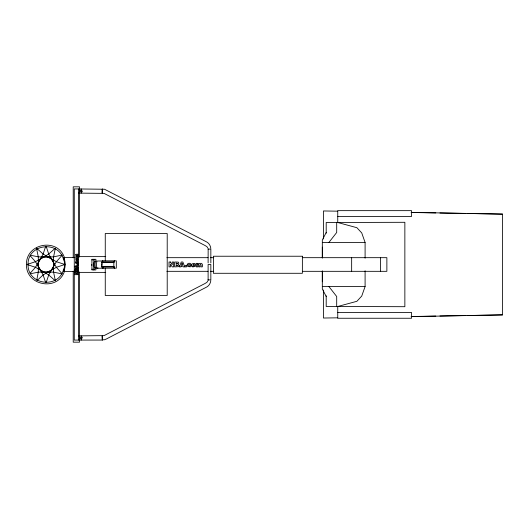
<?xml version="1.0" encoding="UTF-8"?>
<svg xmlns="http://www.w3.org/2000/svg" width="529" height="529" viewBox="0 0 529 529"><rect width="100%" height="100%" fill="white"/><g stroke="black" fill="none" stroke-linecap="round" stroke-linejoin="round"><path stroke-width="0.79" d="M322.32 281.765L322.32 271.053L322.32 288.96L326.201 296.518M322.32 257.861L322.32 247.149M102.011 336.186L102.302 340.061L74.272 340.081L74.272 188.919L104.537 189.243L205.814 241.508C208.671 242.639 210.43 245.377 210.826 248.359M74.272 271.589L63.692 271.589L64.822 264.5L63.969 259.131M102.143 261.888L102.328 260.823L116.314 260.823L116.314 268.177L102.328 268.177L101.806 266.385L102.143 261.888L114.185 261.888L114.37 260.823A1.957 0.575 -90 0 1 113.841 262.351L113.841 266.385A2.235 0.655 -90 0 1 114.37 268.177L113.841 266.385L101.806 266.385M36.739 280.231L38.273 272.157L38.425 260.169L48.728 254.046L55.373 248.134L53.581 256.843L53.429 268.831L43.127 274.954L37.175 280.489M102.216 189.21L102.011 192.814M210.826 280.641C210.43 283.623 208.671 286.361 205.814 287.492L106.653 338.838L104.537 339.757L102.216 339.79M94.056 269.294L93.858 269.942L93.911 259.309M96.06 267.714L95.868 269.942L91.927 269.942L91.907 259.309L95.868 259.309L96.06 261.392M45.673 246.375L43.127 254.046L37.268 264.5L43.127 274.954L45.673 282.625M46.182 282.625L48.728 274.954L54.586 264.5L48.728 254.046L46.182 246.375M365.096 270.795L365.096 286.546L361.73 296.075L356.877 301.305L337.747 306.489L326.201 306.489L326.201 295.784M63.625 269.188C58.699 289.204 27.594 285.105 28.024 264.5C27.594 243.895 58.699 239.796 63.625 259.812M63.969 269.869L64.822 264.5L63.692 257.411L74.272 257.411M63.692 271.589C65.669 267.185 65.669 261.815 63.692 257.411M64.584 270.947C58.25 291.591 25.868 286.004 26.45 264.5C25.868 242.996 58.25 237.409 64.584 258.053M207.884 280.76L206.925 282.334L204.948 283.537L104.061 335.624L78.471 335.882M326.201 232.482L322.32 240.04L322.32 257.98M114.185 261.888L113.841 262.351L101.806 262.351M208.109 262.926L208.155 249.099L210.84 249.113L210.84 262.926M328.893 242.454L336.695 232.482L336.695 222.511M30.1 273.341L35.469 267.304L41.599 257.001L53.581 256.843L62.29 255.051L56.385 261.696L50.255 271.999L38.273 272.157L30.358 273.784M208.109 279.887L208.109 264.5L210.84 264.5L210.84 279.887L208.109 279.887L208.605 279.887M27.799 264.242L35.469 261.696L45.93 255.838L56.385 261.696L64.055 264.242M64.055 264.758L56.385 267.304L45.93 273.162L35.469 267.304L27.799 264.758M97.475 268.263L103.142 268.177A3.637 1.071 -90 0 0 103.406 267.846M208.605 249.113L208.115 249.152M75.64 268.6L75.224 268.725A0.734 0.734 0 0 0 74.953 269.109L74.9 271.205L77.875 271.205L77.737 268.858A0.793 0.793 0 0 0 77.247 268.487L76.295 269.082L75.64 268.6A0.661 0.661 0 0 1 76.097 268.758M337.747 317.823L323.444 318.035L323.444 290.031M412.732 316.487L435.803 316.077M439.923 315.998L465.467 315.548M467.12 315.515L502.55 314.887L502.55 214.113L411.086 212.367M411.086 316.633L502.55 314.887M79.495 190.321L82.055 190.321M79.495 191.723L82.669 191.723M78.471 193.118L104.061 193.376L204.948 245.463L206.925 246.666L207.884 248.24M337.747 216.46L411.555 216.46L411.555 210.648L337.747 210.648L337.747 222.511L356.877 227.695L361.73 232.925L365.096 242.454L365.096 258.205M322.591 242.454L365.096 242.454M78.001 256.625L105.74 256.625M166.893 257.676L208.003 257.676M210.469 257.676L213.756 257.676M302.376 257.676L386.871 257.676L386.871 271.324L302.376 271.324M91.742 259.845L93.745 259.845M27.032 264.5L27.442 264.5M102.157 267.046L114.198 267.046M91.742 269.228L93.745 269.228M166.893 271.324L208.003 271.324M210.469 271.324L213.756 271.324M78.001 272.375L105.74 272.375M322.591 286.546L365.096 286.546M337.747 312.494L411.555 312.494L411.555 318.253L337.747 318.253L337.747 306.489L404.857 306.701L404.857 222.299L326.201 222.511L326.201 233.216M79.495 337.277L82.669 337.277M79.495 338.679L82.055 338.679M337.747 211.177L323.444 210.965L323.444 238.969M412.732 212.513L435.803 212.923M439.923 213.002L465.467 213.452M467.12 213.485L502.55 214.113M30.358 255.216L38.273 256.843L50.255 257.001L56.385 267.304L62.29 273.949L53.581 272.157L41.599 271.999L35.469 261.696L30.1 255.659M192.913 266.861L195.161 266.451A1.713 1.713 0 0 0 195.664 265.505L195.585 264.447A1.686 1.686 0 0 0 194.599 263.429L192.212 263.799A1.719 1.719 0 0 0 191.703 264.745L191.829 265.922L192.913 266.861A1.779 1.779 0 0 1 192.027 266.246M36.481 248.134L43.127 254.046L53.429 260.169L53.581 272.157L55.373 280.866L48.728 274.954L38.425 268.831L38.273 256.843L36.646 248.928M75.964 263.178L77.499 263.316A0.998 0.998 0 0 0 77.856 262.774L77.823 261.624A0.985 0.985 0 0 0 77.346 261.114C77.016 266.173 75.416 257.702 75.964 263.178A1.038 1.038 0 0 1 75.693 262.609M328.893 286.546L336.695 296.518L336.695 306.489M102.335 267.714L101.958 266.332M380.582 257.676L380.582 271.324M351.653 257.676L351.653 271.324M105.264 260.784L105.264 233.527L167.21 233.527L167.21 295.473L105.264 295.473L105.264 268.216M102.355 188.919L102.355 193.118M102.355 335.882L102.355 340.081M81.201 188.919L81.201 193.118M81.201 335.882L81.201 340.081M79.522 257.068L79.522 186.823L73.22 186.823L73.22 257.894M79.522 271.932L79.522 342.177L73.22 342.177L73.22 271.106M78.471 188.919L78.471 340.081M101.859 265.446A3.637 1.071 -90 0 1 101.879 263.561M101.998 262.701A3.637 1.071 -90 0 1 102.401 261.419M102.666 261.088A3.637 1.071 -90 0 1 102.943 261.002L97.548 261.002A3.637 1.071 -90 0 0 96.47 265.446A3.637 1.071 -90 0 0 98.01 267.846M95.379 267.846A3.637 1.071 -90 0 1 93.838 265.446A3.637 1.071 -90 0 1 94.916 261.002M91.828 265.446A3.637 1.071 -90 0 1 91.801 264.5M96.628 267.846A3.637 1.071 -90 0 1 95.088 265.446A3.637 1.071 -90 0 1 96.172 261.002M77.922 259.521L77.856 259.99A1.091 1.091 0 0 1 77.485 260.533L76.566 260.731A1.045 1.045 0 0 1 75.991 260.42L75.766 258.952A1.032 1.032 0 0 1 76.381 258.344L77.029 258.297A1.045 1.045 0 0 1 77.836 258.992L77.922 259.521M75.687 254.793L76.037 255.705L75.72 257.874L77.875 257.874L77.875 257.048L76.315 256.724L77.875 256.459L77.875 255.633L76.321 255.309L77.875 255.051L77.875 254.224L76.143 254.27L75.687 254.793M187.213 264.639L187.735 266.523L190.255 266.808A1.607 1.607 0 0 0 191.075 266.027L191.22 265.651L189.937 265.505C189.296 267.046 187.676 264.93 188.946 264.269L191.148 264.493C190.658 262.754 187.577 262.867 187.213 264.639M76.652 269.611L76.632 270.279L77.234 270.279L77.148 269.479L76.652 269.611M75.521 269.697L75.502 270.279L76.07 270.279L75.991 269.578L75.521 269.697M197.734 264.745L197.701 266.887L196.352 266.887L196.352 263.356L197.608 263.356L197.608 263.872L199.195 263.316L199.883 263.872C201.754 261.881 203.242 265.254 202.296 266.887L200.954 266.887C201.933 263.508 199.083 263.746 199.995 266.887L198.653 266.887C198.917 266.338 198.838 263.336 197.734 264.745M194.348 265.115L193.945 266.001L193.065 265.538L193.422 264.269L194.156 264.434L194.348 265.115M179.126 265.505L179.086 265.862A1.296 1.296 0 0 1 178.478 266.662L174.656 266.887L174.656 262.014L178.075 262.1A1.197 1.197 0 0 1 178.696 262.549L178.835 263.627L178.114 264.295L179.126 265.505M177.44 263.455L176.164 263.925L176.164 263.006L177.44 263.455M177.632 265.333L176.164 265.842L176.164 264.857L177.632 265.333M77.366 259.514C76.123 260.976 76.116 258.053 77.366 259.514M181.189 266.087L180.951 266.887L179.424 266.887L181.242 262.014L182.875 262.014L184.694 266.887L183.127 266.887L182.882 266.087L181.189 266.087M182.042 263.277L181.513 265.029L182.571 265.029L182.042 263.277M77.875 272.686L76.242 273.797L77.875 273.797L77.875 274.663L74.9 274.663L74.9 273.804L76.546 272.686L74.9 272.686L74.9 271.82L77.875 271.82L77.875 272.686M77.875 265.042L74.9 266.16L74.9 267.158L77.875 268.276L77.875 267.337L77.386 267.191L77.875 265.042M76.738 266.345L75.673 266.669L76.738 266.993L76.738 266.345M302.376 256.234L213.412 256.234L213.412 273.288L302.376 273.288L302.376 256.234M170.431 262.014L169.035 262.014L169.035 266.887L170.437 266.887L170.437 264.216L172.249 266.887L173.657 266.887L173.657 262.014L172.249 262.014L172.249 264.712L170.431 262.014M77.875 263.918L77.049 263.918L77.049 264.804L77.875 264.804L77.875 263.918M186.512 265.532L185.077 265.532L185.077 266.887L186.512 266.887L186.512 265.532"/></g></svg>
